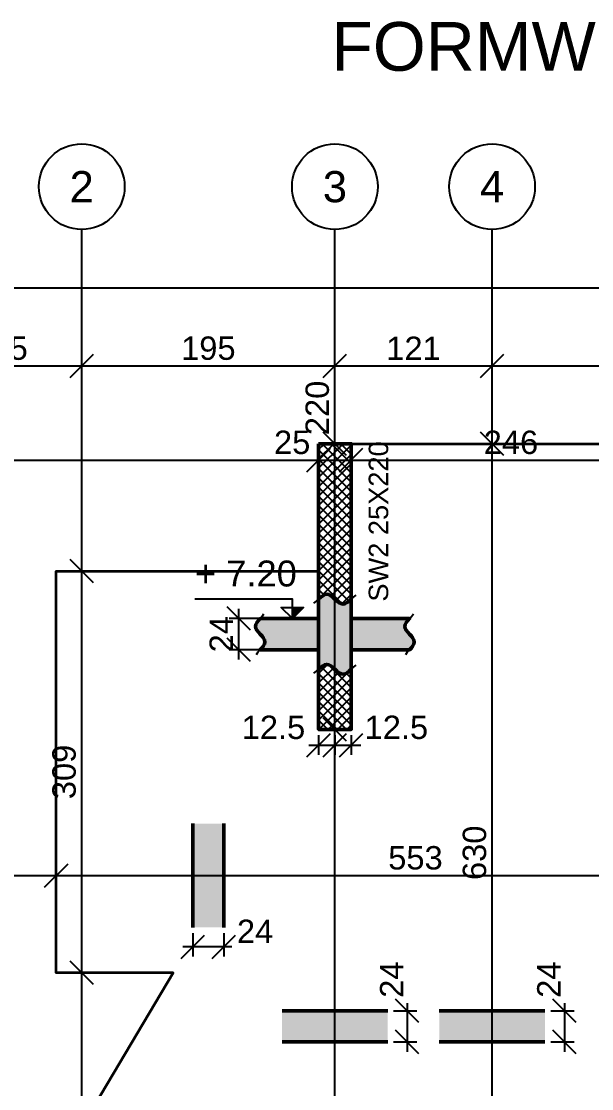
# Model space of a CAD drawing. Header units: millimetres. Extents: x -231 to 4719, y -2977 to 4533.
# Drawn here: x 238 to 677, y 3711 to 4533 of the extents above; entities that cross this region are included whole.
import ezdxf
from ezdxf.enums import TextEntityAlignment as Align

# ---------------------------------------------------------------- set-up
doc = ezdxf.new("R2010")
doc.units = ezdxf.units.MM
for name, color, linetype in [('FW_AXIS', 7, 'Continuous'), ('FW_DIM', 7, 'Continuous'), ('FW_SLAB_SECTION', 8, 'Continuous'), ('FW_TEXT', 7, 'Continuous'), ('FW_WALL_HATCH', 8, 'Continuous'), ('FW_WALL_SECTION', 8, 'Continuous')]:
    doc.layers.add(name, color=color, linetype=linetype)
doc.layers.add('SLAB', color=3, linetype='Continuous', lineweight=35)
doc.layers.add('WALL', color=1, linetype='Continuous', lineweight=50)
doc.styles.add('REBAR_TXT', font='arial.ttf')
doc.styles.get("Standard").update_dxf_attribs({"font": 'arial.ttf'})
doc.dimstyles.new('FW_DIM', dxfattribs={"dimtxt": 18, "dimasz": 9, "dimexe": 7.5, "dimexo": 4.5, "dimgap": 4.5, "dimtad": 1, "dimdec": 0, "dimtxsty": 'Standard', "dimtsz": 9, "dimcen": 2.5, "dimdle": 7.5, "dimclrd": 256, "dimclre": 256, "dimclrt": 7, "dimazin": 3, "dimtfac": 1, "dimtmove": 2, "dimatfit": 3})

# ---------------------------------------------------------------- blocks, each defined once
blk = doc.blocks.new('_OBLIQUE')
at = {"color": 0, "linetype": 'BYBLOCK'}
blk.add_line((-0.5, -0.5), (0.5, 0.5), dxfattribs=at)
blk = doc.blocks.new('*D7')
for p, q in [((405.49, 4041.14), (405.49, 4080.14)), ((462.49, 4072.64), (397.99, 4072.64)), ((462.49, 4048.64), (397.99, 4048.64))]:
    blk.add_line(p, q)
at = {"layer": 'Defpoints'}
for p in [(466.99, 4072.64), (405.49, 4048.64), (466.99, 4048.64)]:
    blk.add_point(p, dxfattribs=at)
at = {"layer": 'FW_DIM', "xscale": 18, "yscale": 18, "rotation": 90}
for p in [(405.49, 4072.64), (405.49, 4048.64)]:
    blk.add_blockref('_OBLIQUE', p, dxfattribs=at)
at = {"layer": 'FW_DIM', "color": 7, "insert": (391.99, 4060.64), "char_height": 18, "attachment_point": 5, "rotation": 90}
blk.add_mtext('24', dxfattribs=at)
blk = doc.blocks.new('*D17')
for p, q in [((370.03, 3830.33), (370.03, 3812.33)), ((394.03, 3830.33), (394.03, 3812.33)), ((400.03, 3819.83), (362.53, 3819.83))]:
    blk.add_line(p, q)
at = {"layer": 'Defpoints'}
for p in [(370.03, 3834.83), (394.03, 3834.83), (370.03, 3819.83)]:
    blk.add_point(p, dxfattribs=at)
at = {"layer": 'FW_DIM', "xscale": 18, "yscale": 18}
for p in [(370.03, 3819.83), (394.03, 3819.83)]:
    blk.add_blockref('_OBLIQUE', p, dxfattribs=at)
at = {"layer": 'FW_DIM', "color": 7, "insert": (418.03, 3831.83), "char_height": 18, "attachment_point": 5}
blk.add_mtext('24', dxfattribs=at)
blk = doc.blocks.new('*D26')
for p, q in [((535.18, 3776.62), (535.18, 3739.12)), ((524.68, 3770.62), (542.68, 3770.62)), ((524.68, 3746.62), (542.68, 3746.62))]:
    blk.add_line(p, q)
at = {"layer": 'Defpoints'}
for p in [(520.18, 3770.62), (520.18, 3746.62), (535.18, 3746.62)]:
    blk.add_point(p, dxfattribs=at)
at = {"layer": 'FW_DIM', "xscale": 18, "yscale": 18, "rotation": 90}
for p in [(535.18, 3770.62), (535.18, 3746.62)]:
    blk.add_blockref('_OBLIQUE', p, dxfattribs=at)
at = {"layer": 'FW_DIM', "color": 7, "insert": (523.18, 3794.62), "char_height": 18, "attachment_point": 5, "rotation": 90}
blk.add_mtext('24', dxfattribs=at)
blk = doc.blocks.new('*D28')
for p, q in [((656.2, 3776.62), (656.2, 3739.12)), ((645.7, 3770.62), (663.7, 3770.62)), ((645.7, 3746.62), (663.7, 3746.62))]:
    blk.add_line(p, q)
at = {"layer": 'Defpoints'}
for p in [(641.2, 3770.62), (641.2, 3746.62), (656.2, 3746.62)]:
    blk.add_point(p, dxfattribs=at)
at = {"layer": 'FW_DIM', "xscale": 18, "yscale": 18, "rotation": 90}
for p in [(656.2, 3770.62), (656.2, 3746.62)]:
    blk.add_blockref('_OBLIQUE', p, dxfattribs=at)
at = {"layer": 'FW_DIM', "color": 7, "insert": (644.2, 3794.62), "char_height": 18, "attachment_point": 5, "rotation": 90}
blk.add_mtext('24', dxfattribs=at)
blk = doc.blocks.new('*D47')
for p, q in [((466.99, 3982.81), (466.99, 3967.81)), ((479.51, 3982.81), (479.51, 3967.81)), ((459.49, 3975.31), (487.01, 3975.31))]:
    blk.add_line(p, q)
at = {"layer": 'Defpoints'}
for p in [(466.99, 3987.31), (479.51, 3987.31), (466.99, 3975.31)]:
    blk.add_point(p, dxfattribs=at)
at = {"layer": 'FW_DIM', "xscale": 18, "yscale": 18}
for p in [(466.99, 3975.31), (479.51, 3975.31)]:
    blk.add_blockref('_OBLIQUE', p, dxfattribs=at)
at = {"layer": 'FW_DIM', "color": 7, "insert": (432.19, 3988.81), "char_height": 18, "attachment_point": 5}
blk.add_mtext('12.5', dxfattribs=at)
blk = doc.blocks.new('*D48')
for p, q in [((479.51, 3982.81), (479.51, 3967.81)), ((492.02, 3982.81), (492.02, 3967.81)), ((472.01, 3975.31), (499.52, 3975.31))]:
    blk.add_line(p, q)
at = {"layer": 'Defpoints'}
for p in [(479.51, 3987.31), (492.02, 3987.31), (479.51, 3975.31)]:
    blk.add_point(p, dxfattribs=at)
at = {"layer": 'FW_DIM', "xscale": 18, "yscale": 18}
for p in [(479.51, 3975.31), (492.02, 3975.31)]:
    blk.add_blockref('_OBLIQUE', p, dxfattribs=at)
at = {"layer": 'FW_DIM', "color": 7, "insert": (526.82, 3988.81), "char_height": 18, "attachment_point": 5}
blk.add_mtext('12.5', dxfattribs=at)
blk = doc.blocks.new('*D100')
for p, q in [((265.01, 3879.33), (265.01, 3882.33)), ((818.02, 3879.33), (818.02, 3882.33)), ((257.51, 3874.83), (825.52, 3874.83))]:
    blk.add_line(p, q)
at = {"layer": 'Defpoints'}
for p in [(265.01, 3874.83), (265.01, 3874.83), (818.02, 3874.83)]:
    blk.add_point(p, dxfattribs=at)
at = {"layer": 'FW_DIM', "xscale": 18, "yscale": 18}
for p in [(265.01, 3874.83), (818.02, 3874.83)]:
    blk.add_blockref('_OBLIQUE', p, dxfattribs=at)
at = {"layer": 'FW_DIM', "color": 7, "insert": (541.51, 3888.33), "char_height": 18, "attachment_point": 5}
blk.add_mtext('553', dxfattribs=at)
blk = doc.blocks.new('*D103')
for p, q in [((466.99, 4199.3), (466.99, 4202.3)), ((492.02, 4199.3), (492.02, 4202.3)), ((459.49, 4194.8), (499.52, 4194.8))]:
    blk.add_line(p, q)
at = {"layer": 'Defpoints'}
for p in [(466.99, 4194.8), (466.99, 4194.8), (492.02, 4194.8)]:
    blk.add_point(p, dxfattribs=at)
at = {"layer": 'FW_DIM', "xscale": 18, "yscale": 18}
for p in [(466.99, 4194.8), (492.02, 4194.8)]:
    blk.add_blockref('_OBLIQUE', p, dxfattribs=at)
at = {"layer": 'FW_DIM', "color": 7, "insert": (446.59, 4208.3), "char_height": 18, "attachment_point": 5}
blk.add_mtext('25', dxfattribs=at)
blk = doc.blocks.new('*D104')
for p, q in [((492.02, 4199.3), (492.02, 4202.3)), ((738.04, 4199.3), (738.04, 4202.3)), ((484.52, 4194.8), (745.54, 4194.8))]:
    blk.add_line(p, q)
at = {"layer": 'Defpoints'}
for p in [(492.02, 4194.8), (492.02, 4194.8), (738.04, 4194.8)]:
    blk.add_point(p, dxfattribs=at)
at = {"layer": 'FW_DIM', "xscale": 18, "yscale": 18}
for p in [(492.02, 4194.8), (738.04, 4194.8)]:
    blk.add_blockref('_OBLIQUE', p, dxfattribs=at)
at = {"layer": 'FW_DIM', "color": 7, "insert": (615.03, 4208.3), "char_height": 18, "attachment_point": 5}
blk.add_mtext('246', dxfattribs=at)
blk = doc.blocks.new('*D116')
for p, q in [((284.56, 3792.45), (284.56, 4116.7)), ((280.06, 4109.2), (277.06, 4109.2)), ((280.06, 3799.95), (277.06, 3799.95))]:
    blk.add_line(p, q)
at = {"layer": 'Defpoints'}
for p in [(284.56, 4109.2), (284.56, 3799.95), (284.56, 3799.95)]:
    blk.add_point(p, dxfattribs=at)
at = {"layer": 'FW_DIM', "xscale": 18, "yscale": 18, "rotation": 90}
for p in [(284.56, 4109.2), (284.56, 3799.95)]:
    blk.add_blockref('_OBLIQUE', p, dxfattribs=at)
at = {"layer": 'FW_DIM', "color": 7, "insert": (271.06, 3954.58), "char_height": 18, "attachment_point": 5, "rotation": 90}
blk.add_mtext('309', dxfattribs=at)
blk = doc.blocks.new('*D117')
for p, q in [((479.51, 2626.33), (479.51, 3994.81)), ((475.01, 3987.31), (472.01, 3987.31)), ((475.01, 2633.83), (472.01, 2633.83))]:
    blk.add_line(p, q)
at = {"layer": 'Defpoints'}
for p in [(479.51, 3987.31), (479.51, 2633.83), (479.51, 2633.83)]:
    blk.add_point(p, dxfattribs=at)
at = {"layer": 'FW_DIM', "xscale": 18, "yscale": 18, "rotation": 90}
for p in [(479.51, 3987.31), (479.51, 2633.83)]:
    blk.add_blockref('_OBLIQUE', p, dxfattribs=at)
at = {"layer": 'FW_DIM', "color": 7, "insert": (466.01, 3310.57), "char_height": 18, "attachment_point": 5, "rotation": 90}
blk.add_mtext('1353', dxfattribs=at)
blk = doc.blocks.new('*D118')
for p, q in [((479.51, 3979.81), (479.51, 4214.81)), ((475.01, 4207.31), (472.01, 4207.31)), ((475.01, 3987.31), (472.01, 3987.31))]:
    blk.add_line(p, q)
at = {"layer": 'Defpoints'}
for p in [(479.51, 4207.31), (479.51, 3987.31), (479.51, 3987.31)]:
    blk.add_point(p, dxfattribs=at)
at = {"layer": 'FW_DIM', "xscale": 18, "yscale": 18, "rotation": 90}
for p in [(479.51, 4207.31), (479.51, 3987.31)]:
    blk.add_blockref('_OBLIQUE', p, dxfattribs=at)
at = {"layer": 'FW_DIM', "color": 7, "insert": (466.01, 4234.91), "char_height": 18, "attachment_point": 5, "rotation": 90}
blk.add_mtext('220', dxfattribs=at)
blk = doc.blocks.new('*D123')
for p, q in [((600.53, 3569.83), (600.53, 4214.79)), ((596.03, 4207.29), (593.03, 4207.29)), ((596.03, 3577.33), (593.03, 3577.33))]:
    blk.add_line(p, q)
at = {"layer": 'Defpoints'}
for p in [(600.53, 4207.29), (600.53, 3577.33), (600.53, 3577.33)]:
    blk.add_point(p, dxfattribs=at)
at = {"layer": 'FW_DIM', "xscale": 18, "yscale": 18, "rotation": 90}
for p in [(600.53, 4207.29), (600.53, 3577.33)]:
    blk.add_blockref('_OBLIQUE', p, dxfattribs=at)
at = {"layer": 'FW_DIM', "color": 7, "insert": (587.03, 3892.31), "char_height": 18, "attachment_point": 5, "rotation": 90}
blk.add_mtext('630', dxfattribs=at)
blk = doc.blocks.new('*D147')
for p, q in [((159.5, 4211.81), (159.5, 4274.81)), ((284.6, 4211.81), (284.6, 4274.81)), ((152, 4267.31), (292.1, 4267.31))]:
    blk.add_line(p, q)
at = {"layer": 'Defpoints'}
for p in [(159.5, 4267.31), (159.5, 4207.31), (284.6, 4207.31)]:
    blk.add_point(p, dxfattribs=at)
at = {"layer": 'FW_DIM', "xscale": 18, "yscale": 18}
for p in [(159.5, 4267.31), (284.6, 4267.31)]:
    blk.add_blockref('_OBLIQUE', p, dxfattribs=at)
at = {"layer": 'FW_DIM', "color": 7, "insert": (222.05, 4280.81), "char_height": 18, "attachment_point": 5}
blk.add_mtext('125', dxfattribs=at)
blk = doc.blocks.new('*D148')
for p, q in [((284.6, 4211.81), (284.6, 4274.81)), ((479.5, 4211.81), (479.5, 4274.81)), ((277.1, 4267.31), (487, 4267.31))]:
    blk.add_line(p, q)
at = {"layer": 'Defpoints'}
for p in [(284.6, 4267.31), (284.6, 4207.31), (479.5, 4207.31)]:
    blk.add_point(p, dxfattribs=at)
at = {"layer": 'FW_DIM', "xscale": 18, "yscale": 18}
for p in [(284.6, 4267.31), (479.5, 4267.31)]:
    blk.add_blockref('_OBLIQUE', p, dxfattribs=at)
at = {"layer": 'FW_DIM', "color": 7, "insert": (382.05, 4280.81), "char_height": 18, "attachment_point": 5}
blk.add_mtext('195', dxfattribs=at)
blk = doc.blocks.new('*D149')
for p, q in [((479.5, 4211.81), (479.5, 4274.81)), ((600.5, 4211.81), (600.5, 4274.81)), ((472, 4267.31), (608, 4267.31))]:
    blk.add_line(p, q)
at = {"layer": 'Defpoints'}
for p in [(479.5, 4267.31), (479.5, 4207.31), (600.5, 4207.31)]:
    blk.add_point(p, dxfattribs=at)
at = {"layer": 'FW_DIM', "xscale": 18, "yscale": 18}
for p in [(479.5, 4267.31), (600.5, 4267.31)]:
    blk.add_blockref('_OBLIQUE', p, dxfattribs=at)
at = {"layer": 'FW_DIM', "color": 7, "insert": (540, 4280.81), "char_height": 18, "attachment_point": 5}
blk.add_mtext('121', dxfattribs=at)
blk = doc.blocks.new('*D150')
for p, q in [((600.5, 4211.81), (600.5, 4274.81)), ((828.1, 4211.81), (828.1, 4274.81)), ((593, 4267.31), (835.6, 4267.31))]:
    blk.add_line(p, q)
at = {"layer": 'Defpoints'}
for p in [(600.5, 4267.31), (600.5, 4207.31), (828.1, 4207.31)]:
    blk.add_point(p, dxfattribs=at)
at = {"layer": 'FW_DIM', "xscale": 18, "yscale": 18}
for p in [(600.5, 4267.31), (828.1, 4267.31)]:
    blk.add_blockref('_OBLIQUE', p, dxfattribs=at)
at = {"layer": 'FW_DIM', "color": 7, "insert": (714.3, 4280.81), "char_height": 18, "attachment_point": 5}
blk.add_mtext('228', dxfattribs=at)
blk = doc.blocks.new('*D162')
for p, q in [((0, 4211.81), (0, 4334.81)), ((1569.04, 4211.81), (1569.04, 4334.81)), ((-7.5, 4327.31), (1576.54, 4327.31))]:
    blk.add_line(p, q)
at = {"layer": 'Defpoints'}
for p in [(0, 4327.31), (0, 4207.31), (1569.04, 4207.31)]:
    blk.add_point(p, dxfattribs=at)
at = {"layer": 'FW_DIM', "xscale": 18, "yscale": 18}
for p in [(0, 4327.31), (1569.04, 4327.31)]:
    blk.add_blockref('_OBLIQUE', p, dxfattribs=at)
at = {"layer": 'FW_DIM', "color": 7, "insert": (784.52, 4340.81), "char_height": 18, "attachment_point": 5}
blk.add_mtext('1569', dxfattribs=at)

msp = doc.modelspace()

# ---------------------------------------------------------------- hatches: boundary and pattern name
at = {"layer": 'FW_SLAB_SECTION'}
h = msp.add_hatch(color=8, dxfattribs=at)
h.dxf.hatch_style = 1
h.paths.add_polyline_path([(394.03, 3834.83), (394.03, 3914.83), (370.03, 3914.83), (370.03, 3834.83), (394.03, 3834.83)])
h = msp.add_hatch(color=8, dxfattribs=at)
h.dxf.hatch_style = 1
h.paths.add_polyline_path([(520.18, 3746.62), (520.18, 3770.62), (438.83, 3770.62), (438.83, 3746.62), (520.18, 3746.62)])
h = msp.add_hatch(color=8, dxfattribs=at)
h.dxf.hatch_style = 1
h.paths.add_polyline_path([(641.2, 3746.62), (641.2, 3770.62), (559.86, 3770.62), (559.86, 3746.62), (641.2, 3746.62)])
at = {"layer": 'FW_WALL_HATCH'}
h = msp.add_hatch(dxfattribs=at)
h.set_pattern_fill('ANSI37', scale=1.6)
h.paths.add_polyline_path([(492.02, 4207.31), (492.02, 4087.64), (490.46, 4086.2), (488.89, 4084.99), (487.33, 4084.17), (485.76, 4083.89), (484.2, 4084.17), (482.64, 4084.99), (481.07, 4086.2), (479.51, 4087.64), (477.94, 4089.08), (476.38, 4090.3), (474.81, 4091.11), (473.25, 4091.39), (471.69, 4091.11), (470.12, 4090.3), (468.56, 4089.08), (466.99, 4087.64), (466.99, 4207.31), (492.02, 4207.31)])
h = msp.add_hatch(dxfattribs=at)
h.set_pattern_fill('ANSI37', scale=1.6)
h.paths.add_polyline_path([(492.02, 3987.31), (466.99, 3987.31), (466.99, 4033.64), (468.56, 4035.08), (470.12, 4036.3), (471.69, 4037.11), (473.25, 4037.39), (474.81, 4037.11), (476.38, 4036.3), (477.94, 4035.08), (479.51, 4033.64), (481.07, 4032.2), (482.64, 4030.99), (484.2, 4030.17), (485.76, 4029.89), (487.33, 4030.17), (488.89, 4030.99), (490.46, 4032.2), (492.02, 4033.64), (492.02, 3987.31)])
at = {"layer": 'FW_WALL_SECTION'}
h = msp.add_hatch(color=8, dxfattribs=at)
h.dxf.hatch_style = 1
h.paths.add_polyline_path([(492.02, 4048.64), (492.02, 4033.64), (490.46, 4032.2), (488.89, 4030.99), (487.33, 4030.17), (485.76, 4029.89), (484.2, 4030.17), (482.64, 4030.99), (481.07, 4032.2), (479.51, 4033.64), (477.94, 4035.08), (476.38, 4036.3), (474.81, 4037.11), (473.25, 4037.39), (471.69, 4037.11), (470.12, 4036.3), (468.56, 4035.08), (466.99, 4033.64), (466.99, 4048.64), (421.99, 4048.64), (423.37, 4050.14), (424.54, 4051.64), (425.32, 4053.14), (425.59, 4054.64), (425.32, 4056.14), (424.54, 4057.64), (423.37, 4059.14), (421.99, 4060.64), (420.61, 4062.14), (419.45, 4063.64), (418.67, 4065.14), (418.39, 4066.64), (418.67, 4068.14), (419.45, 4069.64), (420.61, 4071.14), (421.99, 4072.64), (466.99, 4072.64), (466.99, 4087.64), (468.56, 4089.08), (470.12, 4090.3), (471.69, 4091.11), (473.25, 4091.39), (474.81, 4091.11), (476.38, 4090.3), (477.94, 4089.08), (479.51, 4087.64), (481.07, 4086.2), (482.64, 4084.99), (484.2, 4084.17), (485.76, 4083.89), (487.33, 4084.17), (488.89, 4084.99), (490.46, 4086.2), (492.02, 4087.64), (492.02, 4072.64), (537.02, 4072.64), (535.64, 4071.14), (534.48, 4069.64), (533.7, 4068.14), (533.42, 4066.64), (533.7, 4065.14), (534.48, 4063.64), (535.64, 4062.14), (537.02, 4060.64), (538.4, 4059.14), (539.57, 4057.64), (540.35, 4056.14), (540.62, 4054.64), (540.35, 4053.14), (539.57, 4051.64), (538.4, 4050.14), (537.02, 4048.64), (492.02, 4048.64)])
h = msp.add_hatch(color=7, dxfattribs=at)
h.dxf.hatch_style = 1
h.paths.add_polyline_path([(446.74, 4072.64), (455.29, 4081.19), (446.74, 4081.19)])

# ---------------------------------------------------------------- linework, layer by layer
at = {"layer": 'FW_AXIS', "linetype": 'CONTINUOUS'}
for p, q in [((284.56, 4207.31), (284.56, 4372.31)), ((479.51, 4207.31), (479.51, 4372.31)), ((600.53, 4207.31), (600.53, 4372.31))]:
    msp.add_line(p, q, dxfattribs=at)
at = {"layer": 'FW_AXIS', "color": 8}
for p, q in [((284.56, 2617.31), (284.56, 4207.31)), ((479.51, 2617.31), (479.51, 4207.31)), ((600.53, 2617.31), (600.53, 4207.31)), ((0, 4194.8), (1569.04, 4194.8)), ((0, 3874.83), (1569.04, 3874.83))]:
    msp.add_line(p, q, dxfattribs=at)
at = {"layer": 'FW_AXIS'}
for centre in [(284.56, 4405.31), (479.51, 4405.31), (600.53, 4405.31)]:
    msp.add_circle(centre, 33, dxfattribs=at)
at = {"layer": 'FW_SLAB_SECTION', "color": 7, "lineweight": 50}
for p, q in [((370.03, 3834.83), (370.03, 3914.83)), ((394.03, 3834.83), (394.03, 3914.83)), ((438.83, 3770.62), (520.18, 3770.62)), ((559.86, 3770.62), (641.2, 3770.62)), ((438.83, 3746.62), (520.18, 3746.62)), ((559.86, 3746.62), (641.2, 3746.62))]:
    msp.add_line(p, q, dxfattribs=at)
at = {"layer": 'FW_WALL_SECTION'}
msp.add_lwpolyline([(446.74, 4072.64), (446.74, 4087.64), (371.74, 4087.64)], dxfattribs=at)
at = {"layer": 'FW_WALL_SECTION', "lineweight": 50}
msp.add_lwpolyline([(492.02, 4048.64), (492.02, 4033.64), (490.46, 4032.2), (488.89, 4030.99), (487.33, 4030.17), (485.76, 4029.89), (484.2, 4030.17), (482.64, 4030.99), (481.07, 4032.2), (479.51, 4033.64), (477.94, 4035.08), (476.38, 4036.3), (474.81, 4037.11), (473.25, 4037.39), (471.69, 4037.11), (470.12, 4036.3), (468.56, 4035.08), (466.99, 4033.64), (466.99, 4048.64), (421.99, 4048.64), (423.37, 4050.14), (424.54, 4051.64), (425.32, 4053.14), (425.59, 4054.64), (425.32, 4056.14), (424.54, 4057.64), (423.37, 4059.14), (421.99, 4060.64), (420.61, 4062.14), (419.45, 4063.64), (418.67, 4065.14), (418.39, 4066.64), (418.67, 4068.14), (419.45, 4069.64), (420.61, 4071.14), (421.99, 4072.64), (466.99, 4072.64), (466.99, 4087.64), (468.56, 4089.08), (470.12, 4090.3), (471.69, 4091.11), (473.25, 4091.39), (474.81, 4091.11), (476.38, 4090.3), (477.94, 4089.08), (479.51, 4087.64), (481.07, 4086.2), (482.64, 4084.99), (484.2, 4084.17), (485.76, 4083.89), (487.33, 4084.17), (488.89, 4084.99), (490.46, 4086.2), (492.02, 4087.64), (492.02, 4072.64), (537.02, 4072.64), (535.64, 4071.14), (534.48, 4069.64), (533.7, 4068.14), (533.42, 4066.64), (533.7, 4065.14), (534.48, 4063.64), (535.64, 4062.14), (537.02, 4060.64), (538.4, 4059.14), (539.57, 4057.64), (540.35, 4056.14), (540.62, 4054.64), (540.35, 4053.14), (539.57, 4051.64), (538.4, 4050.14), (537.02, 4048.64), (492.02, 4048.64)], close=True, dxfattribs=at)
at = {"layer": 'FW_WALL_SECTION', "lineweight": 25}
for points in [[(463.24, 4084.6), (465.27, 4086.07), (467.3, 4087.94), (469.34, 4089.73), (471.37, 4090.99), (473.41, 4091.39), (475.44, 4090.84), (477.47, 4089.47), (479.51, 4087.64), (481.54, 4085.81), (483.57, 4084.44), (485.61, 4083.89), (487.64, 4084.3), (489.68, 4085.55), (491.71, 4087.35), (493.74, 4089.21), (495.78, 4090.68)], [(419.08, 4045.04), (420.48, 4046.99), (422.27, 4048.94), (423.99, 4050.89), (425.2, 4052.84), (425.59, 4054.79), (425.06, 4056.74), (423.75, 4058.69), (421.99, 4060.64), (420.23, 4062.59), (418.92, 4064.54), (418.39, 4066.49), (418.78, 4068.44), (419.99, 4070.39), (421.71, 4072.34), (423.5, 4074.29), (424.9, 4076.24)], [(534.11, 4045.04), (535.51, 4046.99), (537.3, 4048.94), (539.02, 4050.89), (540.23, 4052.84), (540.62, 4054.79), (540.09, 4056.74), (538.78, 4058.69), (537.02, 4060.64), (535.26, 4062.59), (533.95, 4064.54), (533.42, 4066.49), (533.81, 4068.44), (535.02, 4070.39), (536.74, 4072.34), (538.53, 4074.29), (539.93, 4076.24)], [(463.24, 4030.6), (465.27, 4032.07), (467.3, 4033.94), (469.34, 4035.73), (471.37, 4036.99), (473.41, 4037.39), (475.44, 4036.84), (477.47, 4035.47), (479.51, 4033.64), (481.54, 4031.81), (483.57, 4030.44), (485.61, 4029.89), (487.64, 4030.3), (489.68, 4031.55), (491.71, 4033.35), (493.74, 4035.21), (495.78, 4036.68)]]:
    msp.add_lwpolyline(points, dxfattribs=at)
at = {"layer": 'FW_WALL_SECTION'}
msp.add_lwpolyline([(446.74, 4072.64), (438.19, 4081.19), (455.29, 4081.19)], close=True, dxfattribs=at)
at = {"layer": 'SLAB'}
msp.add_lwpolyline([(466.99, 4207.31), (1367, 4207.17), (1366.99, 4109.31), (1568.99, 4109.31), (1568.99, 3605.32), (1367, 3605.32), (1367, 3219.35), (1569.04, 3219.35), (1569.04, 2715.31), (1367, 2715.31), (1367, 2617.31), (147, 2640.01), (147, 2737.96), (0, 2737.96), (0, 3504.31), (202.2, 3504.31), (202.2, 3542.99), (354.91, 3799.95), (265.01, 3799.95), (265.01, 4109.2), (466.99, 4109.2), (466.99, 4207.31)], dxfattribs=at)
at = {"layer": 'WALL'}
msp.add_lwpolyline([(466.99, 4207.31), (492.02, 4207.31), (492.02, 3987.31), (466.99, 3987.31)], close=True, dxfattribs=at)

# ---------------------------------------------------------------- texts
at = {"layer": 'FW_AXIS', "color": 7, "style": 'REBAR_TXT'}
for s, p in [('2', (284.56, 4405.31)), ('3', (479.51, 4405.31)), ('4', (600.53, 4405.31))]:
    msp.add_text(s, height=24, dxfattribs=at).set_placement(p, align=Align.MIDDLE_CENTER)
at = {"layer": 'FW_TEXT', "color": 7, "style": 'REBAR_TXT'}
msp.add_text('FORMWORK PLAN +7.20', height=37.5, dxfattribs=at).set_placement((784.52, 4513.31), align=Align.MIDDLE_CENTER)
msp.add_text('SW2 25X220', height=15, rotation=90, dxfattribs=at).set_placement((505.52, 4147.47), align=Align.TOP_CENTER)
at = {"layer": 'FW_WALL_SECTION', "color": 7, "style": 'REBAR_TXT'}
msp.add_text('+ 7.20', height=20, dxfattribs=at).set_placement((371.74, 4091.39), align=Align.BOTTOM_LEFT)

# ---------------------------------------------------------------- dimensions: what is measured, and where the dimension line sits
at = {"layer": 'FW_DIM'}
for base, p1, p2, picture, middle in [((0, 4327.31), (0, 4207.31), (1569.04, 4207.31), '*D162', (784.52, 4340.81)), ((159.5, 4267.31), (159.5, 4207.31), (284.6, 4207.31), '*D147', (222.05, 4280.81)), ((284.6, 4267.31), (284.6, 4207.31), (479.5, 4207.31), '*D148', (382.05, 4280.81)), ((479.5, 4267.31), (479.5, 4207.31), (600.5, 4207.31), '*D149', (540, 4280.81)), ((600.5, 4267.31), (600.5, 4207.31), (828.1, 4207.31), '*D150', (714.3, 4280.81))]:
    dim = msp.add_linear_dim(base=base, p1=p1, p2=p2, dimstyle='FW_DIM', dxfattribs=at)
    dim.commit()
    dim.dimension.update_dxf_attribs({"geometry": picture, "text_midpoint": middle})
for base, p1, p2, text, picture, middle in [((479.51, 3987.31), (479.51, 3987.31), (479.51, 4207.31), '220', '*D118', (466.01, 4234.91)), ((600.53, 3577.33), (600.53, 3577.33), (600.53, 4207.29), '630', '*D123', (587.03, 3892.31)), ((284.56, 3799.95), (284.56, 3799.95), (284.56, 4109.2), '309', '*D116', (271.06, 3954.58)), ((405.49, 4048.64), (466.99, 4048.64), (466.99, 4072.64), '24', '*D7', (391.99, 4060.64)), ((479.51, 2633.83), (479.51, 2633.83), (479.51, 3987.31), '1353', '*D117', (466.01, 3310.57)), ((535.18, 3746.62), (520.18, 3746.62), (520.18, 3770.62), '24', '*D26', (523.18, 3794.62)), ((656.2, 3746.62), (641.2, 3746.62), (641.2, 3770.62), '24', '*D28', (644.2, 3794.62))]:
    dim = msp.add_linear_dim(base=base, p1=p1, p2=p2, angle=90, text=text, dimstyle='FW_DIM', override={"dimtmove": 2}, dxfattribs=at)
    dim.commit()
    dim.dimension.update_dxf_attribs({"geometry": picture, "text_midpoint": middle, "dimtype": 160})
for base, p1, p2, text, picture, middle in [((466.99, 4194.8), (466.99, 4194.8), (492.02, 4194.8), '25', '*D103', (446.59, 4208.3)), ((492.02, 4194.8), (492.02, 4194.8), (738.04, 4194.8), '246', '*D104', (615.03, 4208.3)), ((466.99, 3975.31), (466.99, 3987.31), (479.51, 3987.31), '12.5', '*D47', (432.19, 3988.81)), ((479.51, 3975.31), (479.51, 3987.31), (492.02, 3987.31), '12.5', '*D48', (526.82, 3988.81)), ((265.01, 3874.83), (265.01, 3874.83), (818.02, 3874.83), '553', '*D100', (541.51, 3888.33)), ((370.03, 3819.83), (370.03, 3834.83), (394.03, 3834.83), '24', '*D17', (418.03, 3831.83))]:
    dim = msp.add_linear_dim(base=base, p1=p1, p2=p2, text=text, dimstyle='FW_DIM', override={"dimtmove": 2}, dxfattribs=at)
    dim.commit()
    dim.dimension.update_dxf_attribs({"geometry": picture, "text_midpoint": middle, "dimtype": 160})

doc.saveas('drawing.dxf')
